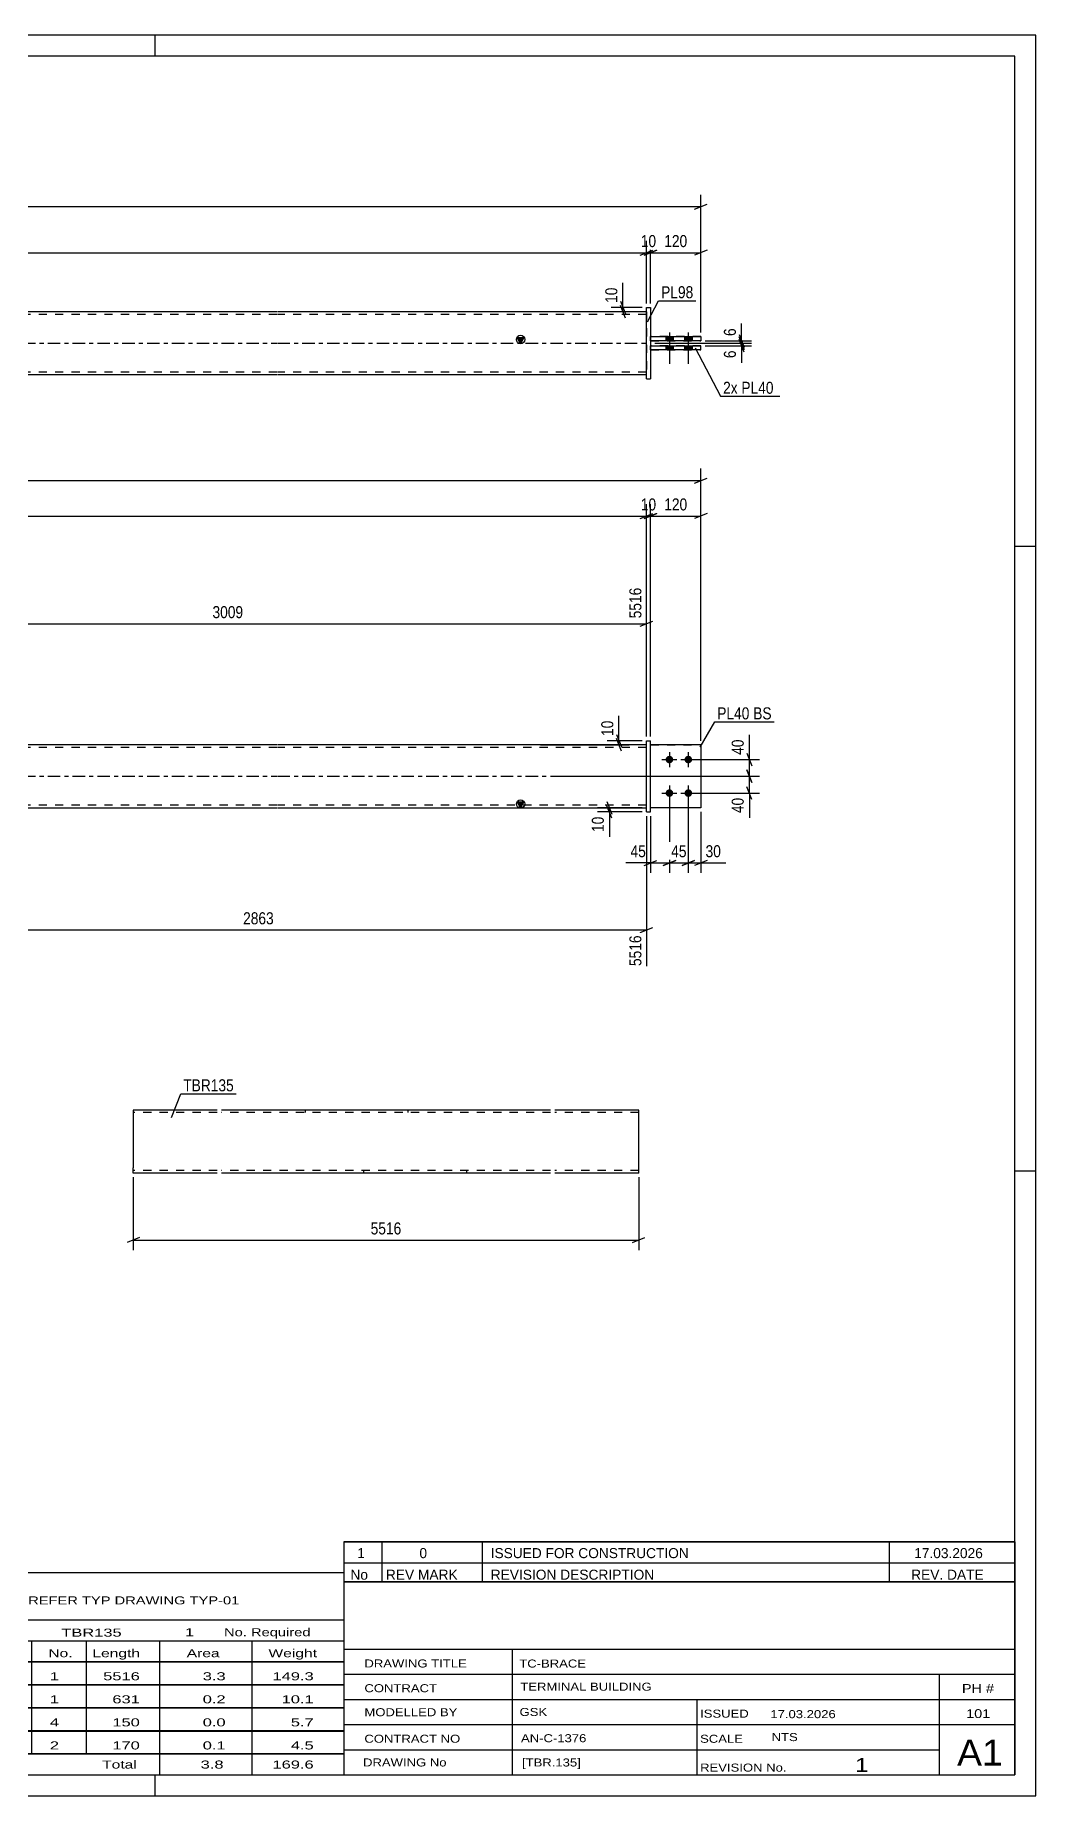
# Model space of a CAD drawing. Header units: millimetres. Extents: x 0 to 594, y 0 to 420.
# Drawn here: x 355.4 to 594, y 0 to 420 of the extents above; entities that cross this region are included whole.
import ezdxf

# ---------------------------------------------------------------- set-up
doc = ezdxf.new("R2010")
doc.units = ezdxf.units.MM
doc.linetypes.add('DXK_LINE_DOT2', pattern=[3.9198, 1.9599, -1.9599])
doc.linetypes.add('DXK_LINE_DOT3', pattern=[5.9187, 2.979, -0.9799, 0.9799, -0.9799])
doc.styles.add('Arial Narrow', font='ARIALN.TTF', dxfattribs={"height": 0.2})

# ---------------------------------------------------------------- blocks, each defined once
blk = doc.blocks.new('Unknown-580575873-1131')
at = {"color": 5, "linetype": 'Continuous'}
for p, q in [((594, 420), (0, 420)), ((384, 415), (384, 420)), ((594, 0), (594, 420)), ((589, 415), (5, 415)), ((589, 5), (589, 415)), ((594, 298), (589, 298)), ((594, 149), (589, 149)), ((5, 5), (589, 5)), ((384, 0), (384, 5)), ((0, 0), (594, 0))]:
    blk.add_line(p, q, dxfattribs=at)
blk = doc.blocks.new('Bolt-580575873-1684 - 1678')
at = {"linetype": 'Continuous'}
for points in [[(506.63, 248.1), (506.82, 248.08), (507, 248.02), (507.16, 247.93), (507.3, 247.8), (507.41, 247.65), (507.49, 247.48), (507.52, 247.3), (507.52, 247.11), (507.49, 246.92), (507.41, 246.75), (507.3, 246.6), (507.16, 246.47), (507, 246.38), (506.82, 246.32), (506.63, 246.3), (506.44, 246.32), (506.26, 246.38), (506.1, 246.47), (505.96, 246.6), (505.85, 246.75), (505.77, 246.92), (505.73, 247.11), (505.73, 247.3), (505.77, 247.48), (505.85, 247.65), (505.96, 247.8), (506.1, 247.93), (506.26, 248.02), (506.44, 248.08)], [(511.13, 248.1), (511.32, 248.08), (511.5, 248.02), (511.66, 247.93), (511.8, 247.8), (511.91, 247.65), (511.99, 247.48), (512.02, 247.3), (512.02, 247.11), (511.99, 246.92), (511.91, 246.75), (511.8, 246.6), (511.66, 246.47), (511.5, 246.38), (511.32, 246.32), (511.13, 246.3), (510.94, 246.32), (510.76, 246.38), (510.6, 246.47), (510.46, 246.6), (510.35, 246.75), (510.27, 246.92), (510.23, 247.11), (510.23, 247.3), (510.27, 247.48), (510.35, 247.65), (510.46, 247.8), (510.6, 247.93), (510.76, 248.02), (510.94, 248.08)], [(506.63, 240.1), (506.82, 240.08), (507, 240.02), (507.16, 239.93), (507.3, 239.8), (507.41, 239.65), (507.49, 239.48), (507.52, 239.3), (507.52, 239.11), (507.49, 238.92), (507.41, 238.75), (507.3, 238.6), (507.16, 238.47), (507, 238.38), (506.82, 238.32), (506.63, 238.3), (506.44, 238.32), (506.26, 238.38), (506.1, 238.47), (505.96, 238.6), (505.85, 238.75), (505.77, 238.92), (505.73, 239.11), (505.73, 239.3), (505.77, 239.48), (505.85, 239.65), (505.96, 239.8), (506.1, 239.93), (506.26, 240.02), (506.44, 240.08)], [(511.13, 240.1), (511.32, 240.08), (511.5, 240.02), (511.66, 239.93), (511.8, 239.8), (511.91, 239.65), (511.99, 239.48), (512.02, 239.3), (512.02, 239.11), (511.99, 238.92), (511.91, 238.75), (511.8, 238.6), (511.66, 238.47), (511.5, 238.38), (511.32, 238.32), (511.13, 238.3), (510.94, 238.32), (510.76, 238.38), (510.6, 238.47), (510.46, 238.6), (510.35, 238.75), (510.27, 238.92), (510.23, 239.11), (510.23, 239.3), (510.27, 239.48), (510.35, 239.65), (510.46, 239.8), (510.6, 239.93), (510.76, 240.02), (510.94, 240.08)]]:
    blk.add_hatch(color=1, dxfattribs=at).paths.add_polyline_path(points)
at = {"color": 1, "linetype": 'Continuous'}
for p, q in [((506.63, 249), (506.63, 245.4)), ((511.13, 249), (511.13, 245.4)), ((504.83, 247.2), (508.43, 247.2)), ((509.33, 247.2), (512.93, 247.2)), ((506.63, 241), (506.63, 237.4)), ((511.13, 241), (511.13, 237.4)), ((504.83, 239.2), (508.43, 239.2)), ((509.33, 239.2), (512.93, 239.2))]:
    blk.add_line(p, q, dxfattribs=at)
blk = doc.blocks.new('Part-580575873-1705 - 1678')
at = {"color": 2, "linetype": 'Continuous'}
for p, q in [((501.13, 251.7), (502.13, 251.7)), ((501.13, 234.7), (501.13, 251.7)), ((502.13, 234.7), (502.13, 251.7)), ((501.13, 234.7), (501.13, 234.7)), ((501.13, 234.7), (502.13, 234.7))]:
    blk.add_line(p, q, dxfattribs=at)
at = {"color": 7, "linetype": 'DXK_LINE_DOT2'}
for p, q in [((501.13, 251.7), (502.13, 251.7)), ((501.13, 234.7), (502.13, 234.7))]:
    blk.add_line(p, q, dxfattribs=at)
blk = doc.blocks.new('Part-580575873-1710 - 1678')
at = {"color": 7, "linetype": 'DXK_LINE_DOT2'}
for p, q in [((502.13, 250.7), (514.13, 250.7)), ((514.13, 250.7), (502.13, 250.7)), ((502.13, 250.7), (502.13, 250.7)), ((502.13, 235.7), (502.13, 250.7)), ((514.13, 250.7), (514.13, 250.7)), ((514.13, 250.7), (514.13, 235.7)), ((514.13, 235.7), (502.13, 235.7)), ((514.13, 235.7), (502.13, 235.7))]:
    blk.add_line(p, q, dxfattribs=at)
blk = doc.blocks.new('Part-580575873-1715 - 1678')
at = {"color": 2, "linetype": 'Continuous'}
for p, q in [((514.13, 250.7), (502.13, 250.7)), ((514.13, 250.7), (514.13, 250.7)), ((514.13, 250.7), (514.13, 235.7)), ((514.13, 235.7), (502.13, 235.7))]:
    blk.add_line(p, q, dxfattribs=at)
at = {"color": 7, "linetype": 'DXK_LINE_DOT2'}
for p, q in [((514.13, 250.7), (502.13, 250.7)), ((502.13, 250.7), (502.13, 250.7)), ((502.13, 235.7), (502.13, 250.7)), ((514.13, 250.7), (514.13, 250.7)), ((514.13, 235.7), (502.13, 235.7))]:
    blk.add_line(p, q, dxfattribs=at)
blk = doc.blocks.new('Part-580575873-1720 - 1678')
at = {"linetype": 'Continuous'}
blk.add_hatch(color=2, dxfattribs=at).paths.add_polyline_path([(471.13, 235.7), (470.33, 237.1), (471.93, 237.1)])
at = {"color": 2, "linetype": 'Continuous'}
for p, q in [((180.71, 250.7), (92.71, 250.7)), ((413.03, 250.7), (180.81, 250.7)), ((501.13, 250.7), (413.13, 250.7)), ((92.71, 235.7), (180.71, 235.7)), ((180.81, 235.7), (413.03, 235.7)), ((413.13, 235.7), (501.13, 235.7)), ((471.13, 235.7), (470.33, 237.1)), ((470.33, 237.1), (471.93, 237.1)), ((471.93, 237.1), (471.13, 235.7))]:
    blk.add_line(p, q, dxfattribs=at)
at = {"color": 7, "linetype": 'DXK_LINE_DOT2'}
for p, q in [((92.71, 250.7), (92.71, 235.7)), ((180.71, 250.1), (92.71, 250.1)), ((413.03, 250.1), (180.81, 250.1)), ((277.65, 250.7), (277.65, 250.1)), ((302.16, 250.7), (302.16, 250.1)), ((501.13, 250.1), (413.13, 250.1)), ((501.13, 235.7), (501.13, 250.7)), ((180.71, 236.3), (92.71, 236.3)), ((413.03, 236.3), (180.81, 236.3)), ((291.67, 235.7), (291.67, 236.3)), ((316.19, 235.7), (316.19, 236.3)), ((501.13, 236.3), (413.13, 236.3))]:
    blk.add_line(p, q, dxfattribs=at)
at = {"color": 7, "linetype": 'DXK_LINE_DOT3'}
for p, q in [((92.71, 243.2), (180.71, 243.2)), ((180.81, 243.2), (413.03, 243.2)), ((413.13, 243.2), (501.13, 243.2))]:
    blk.add_line(p, q, dxfattribs=at)
at = {"color": 2, "linetype": 'Continuous'}
blk.add_circle((471.13, 236.6), 1, dxfattribs=at)
blk = doc.blocks.new('Part-580575873-1396 - 1368')
at = {"color": 7, "linetype": 'DXK_LINE_DOT2'}
for p, q in [((502.13, 347.11), (502.13, 348.12)), ((514.13, 348.12), (502.13, 348.12)), ((502.13, 347.12), (514.13, 347.12)), ((514.13, 348.11), (514.13, 348.12))]:
    blk.add_line(p, q, dxfattribs=at)
at = {"color": 2, "linetype": 'Continuous'}
for p, q in [((502.13, 348.11), (514.13, 348.11)), ((514.13, 347.11), (502.13, 347.11)), ((514.13, 348.12), (514.13, 347.11))]:
    blk.add_line(p, q, dxfattribs=at)
blk = doc.blocks.new('Part-580575873-1401 - 1368')
at = {"color": 7, "linetype": 'DXK_LINE_DOT2'}
for p, q in [((502.13, 344.91), (502.13, 345.92)), ((514.13, 345.92), (502.13, 345.92)), ((502.13, 344.92), (514.13, 344.92))]:
    blk.add_line(p, q, dxfattribs=at)
at = {"color": 2, "linetype": 'Continuous'}
for p, q in [((502.13, 345.91), (514.13, 345.91)), ((514.13, 344.91), (502.13, 344.91)), ((514.13, 344.91), (514.13, 345.92))]:
    blk.add_line(p, q, dxfattribs=at)
blk = doc.blocks.new('Part-580575873-1416 - 1368')
at = {"linetype": 'Continuous'}
blk.add_hatch(color=2, dxfattribs=at).paths.add_polyline_path([(471.13, 346.51), (470.33, 347.91), (471.93, 347.91)])
at = {"color": 2, "linetype": 'Continuous'}
for p, q in [((180.71, 354.01), (92.71, 354.01)), ((413.03, 354.01), (180.81, 354.01)), ((501.13, 354.01), (413.13, 354.01)), ((277.65, 347.21), (302.16, 347.21)), ((277.65, 347.21), (277.65, 347.11)), ((277.65, 345.91), (277.65, 345.81)), ((277.65, 345.81), (277.65, 345.81)), ((302.16, 345.81), (277.65, 345.81)), ((291.67, 347.22), (291.67, 347.11)), ((291.67, 345.82), (291.67, 345.91)), ((302.16, 347.21), (302.16, 345.81)), ((471.13, 346.51), (470.33, 347.91)), ((470.33, 347.91), (471.93, 347.91)), ((471.93, 347.91), (471.13, 346.51)), ((180.71, 339.01), (92.71, 339.01)), ((413.03, 339.01), (180.81, 339.01)), ((501.13, 339.01), (413.13, 339.01))]:
    blk.add_line(p, q, dxfattribs=at)
at = {"color": 7, "linetype": 'DXK_LINE_DOT2'}
for p, q in [((92.71, 354.01), (92.71, 339.01)), ((180.71, 353.41), (92.71, 353.41)), ((413.03, 353.41), (180.81, 353.41)), ((501.13, 353.41), (413.13, 353.41)), ((501.13, 354.01), (501.13, 339.01)), ((302.16, 347.21), (277.65, 347.21)), ((277.65, 345.81), (277.65, 347.11)), ((277.65, 345.81), (302.16, 345.81)), ((291.67, 347.22), (291.67, 347.22)), ((291.67, 347.22), (291.67, 347.22)), ((291.67, 347.22), (316.19, 347.22)), ((291.67, 347.22), (316.19, 347.22)), ((291.67, 347.11), (291.67, 345.82)), ((316.19, 345.82), (291.67, 345.82)), ((291.67, 345.82), (291.67, 345.82)), ((291.67, 345.82), (316.19, 345.82)), ((316.19, 347.22), (316.19, 345.82)), ((180.71, 339.61), (92.71, 339.61)), ((413.03, 339.61), (180.81, 339.61)), ((501.13, 339.61), (413.13, 339.61))]:
    blk.add_line(p, q, dxfattribs=at)
at = {"color": 7, "linetype": 'DXK_LINE_DOT3'}
for p, q in [((92.71, 346.51), (180.71, 346.51)), ((180.81, 346.51), (413.03, 346.51)), ((413.13, 346.51), (501.13, 346.51))]:
    blk.add_line(p, q, dxfattribs=at)
at = {"color": 2, "linetype": 'Continuous'}
blk.add_circle((471.13, 347.41), 1, dxfattribs=at)
blk = doc.blocks.new('Part-580575873-1444 - 1368')
at = {"color": 2, "linetype": 'Continuous'}
for p, q in [((501.13, 355.01), (501.13, 355.02)), ((501.13, 338.01), (501.13, 355.01)), ((501.13, 355.01), (502.13, 355.01)), ((502.13, 355.02), (502.13, 355.01)), ((502.13, 355.01), (502.13, 338.01)), ((501.13, 338.02), (501.13, 338.01)), ((501.13, 338.01), (502.13, 338.01)), ((502.13, 338.02), (502.13, 338.01))]:
    blk.add_line(p, q, dxfattribs=at)
at = {"color": 7, "linetype": 'DXK_LINE_DOT2'}
for p, q in [((501.13, 355.02), (501.13, 355.01)), ((501.13, 355.02), (502.13, 355.02)), ((501.13, 338.02), (502.13, 338.02))]:
    blk.add_line(p, q, dxfattribs=at)
blk = doc.blocks.new('Bolt-580575873-1472 - 1368')
at = {"linetype": 'Continuous'}
for points in [[(507.53, 348.11), (505.73, 348.11), (505.73, 347.11), (507.53, 347.11)], [(507.53, 348.11), (505.73, 348.11), (505.73, 347.11), (507.53, 347.11)], [(507.53, 345.91), (505.73, 345.91), (505.73, 344.91), (507.53, 344.91)], [(507.53, 345.91), (505.73, 345.91), (505.73, 344.91), (507.53, 344.91)], [(512.03, 348.11), (510.23, 348.11), (510.23, 347.11), (512.03, 347.11)], [(512.03, 348.11), (510.23, 348.11), (510.23, 347.11), (512.03, 347.11)], [(512.03, 345.91), (510.23, 345.91), (510.23, 344.91), (512.03, 344.91)], [(512.03, 345.91), (510.23, 345.91), (510.23, 344.91), (512.03, 344.91)]]:
    blk.add_hatch(color=1, dxfattribs=at).paths.add_polyline_path(points)
at = {"color": 1, "linetype": 'Continuous'}
for p, q in [((506.63, 349.11), (506.63, 341.61)), ((506.63, 349.11), (506.63, 341.61)), ((511.13, 349.11), (511.13, 341.61)), ((511.13, 349.11), (511.13, 341.61)), ((505.73, 348.11), (505.73, 347.11)), ((505.73, 348.11), (505.73, 347.11)), ((505.73, 345.91), (505.73, 344.91)), ((505.73, 345.91), (505.73, 344.91)), ((507.53, 348.11), (507.53, 347.11)), ((507.53, 348.11), (507.53, 347.11)), ((507.53, 345.91), (507.53, 344.91)), ((507.53, 345.91), (507.53, 344.91)), ((510.23, 348.11), (510.23, 347.11)), ((510.23, 348.11), (510.23, 347.11)), ((510.23, 345.91), (510.23, 344.91)), ((510.23, 345.91), (510.23, 344.91)), ((512.03, 348.11), (512.03, 347.11)), ((512.03, 348.11), (512.03, 347.11)), ((512.03, 345.91), (512.03, 344.91)), ((512.03, 345.91), (512.03, 344.91))]:
    blk.add_line(p, q, dxfattribs=at)
blk = doc.blocks.new('Part-580575873-2546 - 2538')
at = {"color": 2, "linetype": 'Continuous'}
for p, q in [((398.76, 163.57), (378.76, 163.57)), ((378.76, 163.57), (378.76, 149.77)), ((478.3, 163.57), (399.76, 163.57)), ((499.3, 163.57), (479.3, 163.57)), ((499.3, 148.57), (499.3, 163.57)), ((378.76, 148.92), (378.76, 149.77)), ((378.76, 148.66), (378.76, 148.92)), ((378.76, 148.57), (378.76, 148.66)), ((398.76, 148.57), (378.76, 148.57)), ((478.3, 148.57), (399.76, 148.57)), ((499.3, 148.57), (479.3, 148.57))]:
    blk.add_line(p, q, dxfattribs=at)
at = {"color": 7, "linetype": 'DXK_LINE_DOT2'}
for p, q in [((398.76, 162.97), (378.76, 162.97)), ((478.3, 162.97), (399.76, 162.97)), ((419.76, 163.57), (419.76, 162.97)), ((444.27, 163.57), (444.27, 162.97)), ((499.3, 162.97), (479.3, 162.97)), ((378.76, 149.31), (378.76, 149.77)), ((378.76, 148.92), (378.76, 149.54)), ((378.76, 149.17), (378.76, 149.21)), ((378.76, 149.17), (378.76, 149.21)), ((398.76, 149.17), (378.76, 149.17)), ((378.76, 148.57), (378.76, 148.57)), ((478.3, 149.17), (399.76, 149.17)), ((433.78, 148.57), (433.78, 149.17)), ((458.3, 148.57), (458.3, 149.17)), ((499.3, 149.17), (479.3, 149.17)), ((499.3, 149.17), (499.3, 149.21))]:
    blk.add_line(p, q, dxfattribs=at)
blk = doc.blocks.new('StraightDimension-580575873-2042 - 1678')
at = {"color": 7, "linetype": 'Continuous'}
for p, q in [((501.13, 252.7), (501.13, 308.13)), ((502.13, 252.7), (502.13, 308.13)), ((499.63, 304.68), (502.63, 305.88)), ((503.63, 305.88), (500.63, 304.68)), ((501.13, 305.28), (502.13, 305.28))]:
    blk.add_line(p, q, dxfattribs=at)
at = {"color": 0}
blk.add_wipeout([(504.06, 306.03), (504.06, 310.23), (499.2, 310.23), (499.2, 306.03)], dxfattribs=at)
at = {"color": 3, "style": 'Arial Narrow'}
blk.add_text('10', height=2.863, dxfattribs=at).set_placement((499.8, 306.63))
blk = doc.blocks.new('StraightDimension-580575873-1945 - 1678')
at = {"color": 7, "linetype": 'Continuous'}
for p, q in [((506.63, 238.2), (506.63, 220.15)), ((502.13, 233.7), (502.13, 220.15)), ((500.63, 221.95), (503.63, 223.15)), ((508.13, 223.15), (505.13, 221.95)), ((502.13, 222.55), (506.63, 222.55))]:
    blk.add_line(p, q, dxfattribs=at)
at = {"color": 0}
blk.add_wipeout([(501.6, 223.3), (501.6, 227.5), (496.75, 227.5), (496.75, 223.3)], dxfattribs=at)
at = {"color": 7, "linetype": 'Continuous'}
blk.add_line((502.13, 222.55), (496.22, 222.55), dxfattribs=at)
blk.add_line((502.13, 222.55), (496.22, 222.55), dxfattribs=at)
at = {"color": 3, "style": 'Arial Narrow'}
blk.add_text('45', height=2.863, dxfattribs=at).set_placement((497.35, 223.9))
blk = doc.blocks.new('StraightDimension-580575873-2004 - 1678')
at = {"color": 7, "linetype": 'Continuous'}
for p, q in [((525.09, 244.72), (526.29, 241.72)), ((479.71, 243.22), (528.09, 243.22)), ((526.29, 237.7), (525.09, 240.7)), ((525.69, 239.2), (525.69, 243.22)), ((512.13, 239.2), (528.09, 239.2))]:
    blk.add_line(p, q, dxfattribs=at)
at = {"color": 0}
blk.add_wipeout([(524.94, 238.68), (520.74, 238.68), (520.74, 233.82), (524.94, 233.82)], dxfattribs=at)
at = {"color": 7, "linetype": 'Continuous'}
blk.add_line((525.69, 239.2), (525.69, 233.29), dxfattribs=at)
blk.add_line((525.69, 239.2), (525.69, 233.29), dxfattribs=at)
at = {"color": 3, "style": 'Arial Narrow'}
blk.add_text('40', height=2.863, rotation=90.0002, dxfattribs=at).set_placement((524.34, 234.42))
blk = doc.blocks.new('StraightDimension-580575873-1736 - 1678')
at = {"color": 7, "linetype": 'Continuous'}
for p, q in [((79.71, 251.7), (79.71, 316.6)), ((514.13, 251.7), (514.13, 316.6)), ((81.21, 314.35), (78.21, 313.15)), ((79.71, 313.75), (514.13, 313.75)), ((512.63, 313.15), (515.63, 314.35))]:
    blk.add_line(p, q, dxfattribs=at)
at = {"color": 0}
blk.add_wipeout([(301.17, 314.5), (301.17, 318.7), (292.66, 318.7), (292.66, 314.5)], dxfattribs=at)
at = {"color": 3, "style": 'Arial Narrow'}
blk.add_text('5776', height=2.863, dxfattribs=at).set_placement((293.26, 315.1))
blk = doc.blocks.new('StraightDimension-580575873-2047 - 1678')
at = {"color": 7, "linetype": 'Continuous'}
for p, q in [((91.71, 252.7), (91.71, 308.13)), ((501.13, 252.7), (501.13, 308.13)), ((93.21, 305.88), (90.21, 304.68)), ((91.71, 305.28), (501.13, 305.28)), ((499.63, 304.68), (502.63, 305.88))]:
    blk.add_line(p, q, dxfattribs=at)
at = {"color": 0}
blk.add_wipeout([(300.67, 306.03), (300.67, 310.23), (292.16, 310.23), (292.16, 306.03)], dxfattribs=at)
at = {"color": 3, "style": 'Arial Narrow'}
blk.add_text('5526', height=2.863, dxfattribs=at).set_placement((292.76, 306.63))
blk = doc.blocks.new('StraightDimension-580575873-1798 - 1678')
at = {"color": 7, "linetype": 'Continuous'}
for p, q in [((301.48, 251.7), (301.48, 288.21)), ((501.13, 252.7), (501.13, 288.21)), ((302.98, 280.19), (299.98, 278.99)), ((301.48, 279.59), (501.13, 279.59)), ((499.63, 278.99), (502.63, 280.19))]:
    blk.add_line(p, q, dxfattribs=at)
at = {"color": 0, "linetype": 'Continuous'}
blk.add_wipeout([(500.53, 288.81), (496.33, 288.81), (496.33, 280.29), (500.53, 280.29)], dxfattribs=at)
at = {"color": 0}
blk.add_wipeout([(405.56, 280.34), (405.56, 284.54), (397.05, 284.54), (397.05, 280.34)], dxfattribs=at)
at = {"color": 3, "linetype": 'Continuous', "style": 'Arial Narrow'}
blk.add_text('5516', height=2.863, rotation=90.0002, dxfattribs=at).set_placement((499.93, 280.89))
at = {"color": 3, "style": 'Arial Narrow'}
blk.add_text('3009', height=2.863, dxfattribs=at).set_placement((397.65, 280.94))
blk = doc.blocks.new('StraightDimension-580575873-1955 - 1678')
at = {"color": 7, "linetype": 'Continuous'}
for p, q in [((506.63, 238.2), (506.63, 220.15)), ((511.13, 238.2), (511.13, 220.15)), ((505.13, 221.95), (508.13, 223.15)), ((512.63, 223.15), (509.63, 221.95)), ((506.63, 222.55), (511.13, 222.55))]:
    blk.add_line(p, q, dxfattribs=at)
at = {"color": 0}
blk.add_wipeout([(511.31, 223.3), (511.31, 227.5), (506.45, 227.5), (506.45, 223.3)], dxfattribs=at)
at = {"color": 3, "style": 'Arial Narrow'}
blk.add_text('45', height=2.863, dxfattribs=at).set_placement((507.05, 223.9))
blk = doc.blocks.new('StraightDimension-580575873-1878 - 1678')
at = {"color": 7, "linetype": 'Continuous'}
for p, q in [((316.09, 234.7), (316.09, 197.94)), ((501.13, 233.7), (501.13, 197.94)), ((317.59, 207.15), (314.59, 205.95)), ((316.09, 206.55), (501.13, 206.55)), ((499.63, 205.95), (502.63, 207.15))]:
    blk.add_line(p, q, dxfattribs=at)
at = {"color": 0}
blk.add_wipeout([(412.86, 207.3), (412.86, 211.5), (404.35, 211.5), (404.35, 207.3)], dxfattribs=at)
at = {"color": 0, "linetype": 'Continuous'}
blk.add_wipeout([(500.53, 205.85), (496.33, 205.85), (496.33, 197.34), (500.53, 197.34)], dxfattribs=at)
at = {"color": 3, "style": 'Arial Narrow'}
blk.add_text('2863', height=2.863, dxfattribs=at).set_placement((404.95, 207.9))
at = {"color": 3, "linetype": 'Continuous', "style": 'Arial Narrow'}
blk.add_text('5516', height=2.863, rotation=90.0002, dxfattribs=at).set_placement((499.93, 197.94))
blk = doc.blocks.new('StraightDimension-580575873-1936 - 1678')
at = {"color": 7, "linetype": 'Continuous'}
for p, q in [((500.13, 235.7), (489.48, 235.7)), ((491.73, 237.2), (492.93, 234.2)), ((492.93, 233.2), (491.73, 236.2)), ((492.33, 234.7), (492.33, 235.7)), ((500.13, 234.7), (489.48, 234.7))]:
    blk.add_line(p, q, dxfattribs=at)
at = {"color": 0}
blk.add_wipeout([(491.58, 234.18), (487.38, 234.18), (487.38, 229.32), (491.58, 229.32)], dxfattribs=at)
at = {"color": 7, "linetype": 'Continuous'}
blk.add_line((492.33, 234.7), (492.33, 228.79), dxfattribs=at)
blk.add_line((492.33, 234.7), (492.33, 228.79), dxfattribs=at)
at = {"color": 3, "style": 'Arial Narrow'}
blk.add_text('10', height=2.863, rotation=90.0002, dxfattribs=at).set_placement((490.98, 229.92))
blk = doc.blocks.new('StraightDimension-580575873-1965 - 1678')
at = {"color": 7, "linetype": 'Continuous'}
for p, q in [((511.13, 238.2), (511.13, 220.15)), ((514.13, 234.7), (514.13, 220.15)), ((509.63, 221.95), (512.63, 223.15)), ((515.63, 223.15), (512.63, 221.95)), ((511.13, 222.55), (514.13, 222.55))]:
    blk.add_line(p, q, dxfattribs=at)
at = {"color": 0}
blk.add_wipeout([(519.51, 223.3), (519.51, 227.5), (514.65, 227.5), (514.65, 223.3)], dxfattribs=at)
at = {"color": 7, "linetype": 'Continuous'}
blk.add_line((514.13, 222.55), (520.04, 222.55), dxfattribs=at)
blk.add_line((514.13, 222.55), (520.04, 222.55), dxfattribs=at)
at = {"color": 3, "style": 'Arial Narrow'}
blk.add_text('30', height=2.863, dxfattribs=at).set_placement((515.25, 223.9))
blk = doc.blocks.new('StraightDimension-580575873-2014 - 1678')
at = {"color": 7, "linetype": 'Continuous'}
for p, q in [((525.09, 248.7), (526.29, 245.7)), ((512.13, 247.2), (528.09, 247.2)), ((526.29, 241.72), (525.09, 244.72)), ((525.69, 243.22), (525.69, 247.2)), ((479.71, 243.22), (528.09, 243.22))]:
    blk.add_line(p, q, dxfattribs=at)
at = {"color": 0}
blk.add_wipeout([(524.94, 252.58), (520.74, 252.58), (520.74, 247.73), (524.94, 247.73)], dxfattribs=at)
at = {"color": 7, "linetype": 'Continuous'}
blk.add_line((525.69, 247.2), (525.69, 253.11), dxfattribs=at)
blk.add_line((525.69, 247.2), (525.69, 253.11), dxfattribs=at)
at = {"color": 3, "style": 'Arial Narrow'}
blk.add_text('40', height=2.863, rotation=90.0002, dxfattribs=at).set_placement((524.34, 248.33))
blk = doc.blocks.new('StraightDimension-580575873-2027 - 1678')
at = {"color": 7, "linetype": 'Continuous'}
for p, q in [((493.99, 253.2), (495.19, 250.2)), ((495.19, 249.22), (493.99, 252.22)), ((475.84, 250.72), (496.99, 250.72)), ((500.13, 251.7), (491.74, 251.7)), ((494.59, 250.72), (494.59, 251.7))]:
    blk.add_line(p, q, dxfattribs=at)
at = {"color": 0}
blk.add_wipeout([(493.84, 257.08), (489.64, 257.08), (489.64, 252.23), (493.84, 252.23)], dxfattribs=at)
at = {"color": 7, "linetype": 'Continuous'}
blk.add_line((494.59, 251.7), (494.59, 257.61), dxfattribs=at)
blk.add_line((494.59, 251.7), (494.59, 257.61), dxfattribs=at)
at = {"color": 3, "style": 'Arial Narrow'}
blk.add_text('10', height=2.863, rotation=90.0002, dxfattribs=at).set_placement((493.24, 252.83))
blk = doc.blocks.new('StraightDimension-580575873-2032 - 1678')
at = {"color": 7, "linetype": 'Continuous'}
for p, q in [((502.13, 252.7), (502.13, 308.13)), ((514.13, 251.7), (514.13, 308.13)), ((500.63, 304.68), (503.63, 305.88)), ((502.13, 305.28), (514.13, 305.28)), ((515.63, 305.88), (512.63, 304.68))]:
    blk.add_line(p, q, dxfattribs=at)
at = {"color": 0}
blk.add_wipeout([(511.47, 306.03), (511.47, 310.23), (504.79, 310.23), (504.79, 306.03)], dxfattribs=at)
at = {"color": 3, "style": 'Arial Narrow'}
blk.add_text('120', height=2.863, dxfattribs=at).set_placement((505.39, 306.63))
blk = doc.blocks.new('StraightDimension-580575873-1561 - 1368')
at = {"color": 7, "linetype": 'Continuous'}
for p, q in [((502.13, 356.02), (502.13, 370.96)), ((514.13, 349.11), (514.13, 370.96)), ((500.63, 367.51), (503.63, 368.71)), ((502.13, 368.11), (514.13, 368.11)), ((515.63, 368.71), (512.63, 367.51))]:
    blk.add_line(p, q, dxfattribs=at)
at = {"color": 0}
blk.add_wipeout([(511.47, 368.86), (511.47, 373.06), (504.79, 373.06), (504.79, 368.86)], dxfattribs=at)
at = {"color": 3, "style": 'Arial Narrow'}
blk.add_text('120', height=2.863, dxfattribs=at).set_placement((505.39, 369.46))
blk = doc.blocks.new('StraightDimension-580575873-1571 - 1368')
at = {"color": 7, "linetype": 'Continuous'}
for p, q in [((501.13, 356.02), (501.13, 370.96)), ((502.13, 356.02), (502.13, 370.96)), ((499.63, 367.51), (502.63, 368.71)), ((503.63, 368.71), (500.63, 367.51)), ((501.13, 368.11), (502.13, 368.11))]:
    blk.add_line(p, q, dxfattribs=at)
at = {"color": 0}
blk.add_wipeout([(504.06, 368.86), (504.06, 373.06), (499.2, 373.06), (499.2, 368.86)], dxfattribs=at)
at = {"color": 3, "style": 'Arial Narrow'}
blk.add_text('10', height=2.863, dxfattribs=at).set_placement((499.8, 369.46))
blk = doc.blocks.new('StraightDimension-580575873-1550 - 1368')
at = {"color": 7, "linetype": 'Continuous'}
for p, q in [((81.21, 379.71), (78.21, 378.51)), ((79.71, 349.12), (79.71, 381.96)), ((79.71, 379.11), (514.13, 379.11)), ((512.63, 378.51), (515.63, 379.71)), ((514.13, 349.11), (514.13, 381.96))]:
    blk.add_line(p, q, dxfattribs=at)
at = {"color": 0}
blk.add_wipeout([(301.17, 379.86), (301.17, 384.06), (292.66, 384.06), (292.66, 379.86)], dxfattribs=at)
at = {"color": 3, "style": 'Arial Narrow'}
blk.add_text('5776', height=2.863, dxfattribs=at).set_placement((293.26, 380.46))
blk = doc.blocks.new('StraightDimension-580575873-1581 - 1368')
at = {"color": 7, "linetype": 'Continuous'}
for p, q in [((92.71, 356.01), (92.71, 370.96)), ((501.13, 356.02), (501.13, 370.96)), ((94.21, 368.71), (91.21, 367.51)), ((92.71, 368.11), (501.13, 368.11)), ((499.63, 367.51), (502.63, 368.71))]:
    blk.add_line(p, q, dxfattribs=at)
at = {"color": 0}
blk.add_wipeout([(301.17, 368.86), (301.17, 373.06), (292.66, 373.06), (292.66, 368.86)], dxfattribs=at)
at = {"color": 3, "style": 'Arial Narrow'}
blk.add_text('5516', height=2.863, dxfattribs=at).set_placement((293.26, 369.46))
blk = doc.blocks.new('StraightDimension-580575873-1612 - 1368')
at = {"color": 7, "linetype": 'Continuous'}
for p, q in [((500.13, 355.02), (492.7, 355.02)), ((500.13, 354.01), (492.7, 354.01)), ((494.95, 356.52), (496.15, 353.52)), ((496.15, 352.51), (494.95, 355.51)), ((495.55, 354.01), (495.55, 355.02))]:
    blk.add_line(p, q, dxfattribs=at)
at = {"color": 0}
blk.add_wipeout([(494.8, 360.4), (490.6, 360.4), (490.6, 355.54), (494.8, 355.54)], dxfattribs=at)
at = {"color": 7, "linetype": 'Continuous'}
blk.add_line((495.55, 355.02), (495.55, 360.92), dxfattribs=at)
blk.add_line((495.55, 355.02), (495.55, 360.92), dxfattribs=at)
at = {"color": 3, "style": 'Arial Narrow'}
blk.add_text('10', height=2.863, rotation=90.0002, dxfattribs=at).set_placement((494.2, 356.14))
blk = doc.blocks.new('StraightDimension-580575873-1623 - 1368')
at = {"color": 7, "linetype": 'Continuous'}
for p, q in [((523.23, 348.61), (524.43, 345.61)), ((503.13, 346.51), (526.23, 346.51)), ((515.13, 347.11), (526.23, 347.11)), ((524.43, 345.01), (523.23, 348.01)), ((523.83, 346.51), (523.83, 347.11))]:
    blk.add_line(p, q, dxfattribs=at)
at = {"color": 0}
blk.add_wipeout([(523.08, 350.67), (518.88, 350.67), (518.88, 347.64), (523.08, 347.64)], dxfattribs=at)
at = {"color": 7, "linetype": 'Continuous'}
blk.add_line((523.83, 347.11), (523.83, 351.19), dxfattribs=at)
blk.add_line((523.83, 347.11), (523.83, 351.19), dxfattribs=at)
at = {"color": 3, "style": 'Arial Narrow'}
blk.add_text('6', height=2.86, rotation=90.0002, dxfattribs=at).set_placement((522.48, 348.24))
blk = doc.blocks.new('StraightDimension-580575873-1632 - 1368')
at = {"color": 7, "linetype": 'Continuous'}
for p, q in [((503.13, 346.51), (526.23, 346.51)), ((515.13, 345.91), (526.23, 345.91)), ((523.23, 348.01), (524.43, 345.01)), ((524.43, 344.41), (523.23, 347.41)), ((523.83, 345.91), (523.83, 346.51))]:
    blk.add_line(p, q, dxfattribs=at)
at = {"color": 0}
blk.add_wipeout([(523.08, 345.39), (518.88, 345.39), (518.88, 342.36), (523.08, 342.36)], dxfattribs=at)
at = {"color": 7, "linetype": 'Continuous'}
blk.add_line((523.83, 345.91), (523.83, 341.84), dxfattribs=at)
blk.add_line((523.83, 345.91), (523.83, 341.84), dxfattribs=at)
at = {"color": 3, "style": 'Arial Narrow'}
blk.add_text('6', height=2.86, rotation=90.0002, dxfattribs=at).set_placement((522.48, 342.96))
blk = doc.blocks.new('StraightDimension-580575873-2552 - 2538')
at = {"color": 7, "linetype": 'Continuous'}
for p, q in [((378.76, 147.57), (378.76, 130.17)), ((499.3, 147.57), (499.3, 130.17)), ((380.26, 133.17), (377.26, 131.97)), ((378.76, 132.57), (499.3, 132.57)), ((497.8, 131.97), (500.8, 133.17))]:
    blk.add_line(p, q, dxfattribs=at)
at = {"color": 0}
blk.add_wipeout([(443.29, 133.32), (443.29, 137.52), (434.77, 137.52), (434.77, 133.32)], dxfattribs=at)
at = {"color": 3, "style": 'Arial Narrow'}
blk.add_text('5516', height=2.863, dxfattribs=at).set_placement((435.37, 133.92))
blk = doc.blocks.new('Unknown-580575873-4457')
at = {"color": 7, "linetype": 'Continuous'}
for p, q in [((429, 51.05), (429, 5)), ((429, 51.05), (589, 51.05)), ((589, 51), (589, 5)), ((429, 35), (589, 35)), ((469.14, 35), (469.14, 5)), ((429, 29), (589, 29)), ((571, 5.05), (571, 29.05)), ((429, 23), (589, 23)), ((513.14, 23), (513.14, 5)), ((429, 17), (589, 17)), ((429, 11), (571, 11)), ((429, 5), (589, 5))]:
    blk.add_line(p, q, dxfattribs=at)
at = {"color": 7, "style": 'Arial Narrow'}
for s, height, width, p in [('DRAWING TITLE', 1.9089, 1.425378, (433.88, 30.61)), ('TC-BRACE', 1.909, 1.425378, (470.81, 30.59)), ('CONTRACT', 1.909, 1.425378, (433.88, 24.71)), ('TERMINAL BUILDING', 1.9089, 1.425378, (471.06, 25.07)), ('MODELLED BY', 1.9089, 1.425378, (433.88, 18.98)), ('GSK', 1.909, 1.425378, (470.88, 19.04)), ('ISSUED', 1.909, 1.425378, (513.94, 18.64)), ('17.03.2026', 1.909, 1.425378, (530.69, 18.52)), ('CONTRACT NO', 1.9089, 1.425378, (433.88, 12.66)), ('AN-C-1376', 1.909, 1.425378, (471.23, 12.78)), ('SCALE', 1.909, 1.425378, (513.94, 12.65)), ('A1', 6.204, 1.25, (575.24, 7.2)), ('DRAWING No', 1.909, 1.425378, (433.56, 7)), ('[TBR.135]', 1.909, 1.425378, (471.46, 6.99)), ('1', 3.34, 1.5, (550.91, 5.68)), ('REVISION No.', 1.9089, 1.425378, (513.94, 5.77))]:
    blk.add_text(s, height=height, dxfattribs=dict(at, width=width)).set_placement(p)
at = {"color": 7, "linetype": 'Continuous', "style": 'Arial Narrow'}
for s, height, width, p in [('PH #', 2.1, 1.42538, (576.4, 24.55)), ('101', 2.1, 1.42538, (577.41, 18.55)), ('NTS', 1.909, 1.425378, (531, 13.05))]:
    blk.add_text(s, height=height, dxfattribs=dict(at, width=width)).set_placement(p)
blk = doc.blocks.new('Unknown-580575873-4458')
at = {"color": 7, "linetype": 'Continuous'}
for p, q in [((429, 60.55), (589, 60.55)), ((589, 60.55), (429, 60.55)), ((429, 60.55), (429, 55.55)), ((438, 60.55), (438, 55.55)), ((462, 60.55), (462, 55.55)), ((559, 60.55), (559, 55.55)), ((589, 60.55), (589, 55.55)), ((429, 55.55), (589, 55.55)), ((429, 55.55), (429, 51.05)), ((429, 55.55), (589, 55.55)), ((438, 55.55), (438, 51.05)), ((462, 55.55), (462, 51.05)), ((559, 55.55), (559, 51.05)), ((589, 55.55), (589, 51.05)), ((589, 51.05), (429, 51.05))]:
    blk.add_line(p, q, dxfattribs=at)
at = {"color": 7, "linetype": 'Continuous', "style": 'Arial Narrow'}
for s, height, width, p in [('1', 2.39, 1.196471, (432.16, 56.7)), ('0', 2.39, 1.196471, (447, 56.7)), ('ISSUED FOR CONSTRUCTION', 2.3861, 1.196471, (464, 56.7)), ('17.03.2026', 2.386, 1.196471, (565, 56.7)), ('No', 2.386, 1.2, (430.54, 51.55)), ('REV MARK', 2.386, 1.2, (439, 51.55)), ('REVISION DESCRIPTION', 2.3861, 1.2, (464, 51.55)), ('REV. DATE', 2.386, 1.2, (564.28, 51.55))]:
    blk.add_text(s, height=height, dxfattribs=dict(at, width=width)).set_placement(p)
blk = doc.blocks.new('Unknown-580575873-4459')
at = {"color": 7, "linetype": 'Continuous'}
for p, q in [((269, 53.25), (429, 53.25)), ((269, 42), (269, 53.25)), ((429, 53.25), (429, 42)), ((269, 42), (429, 42)), ((269, 42), (269, 37)), ((429, 42), (429, 37)), ((269, 37), (429, 37)), ((269, 37), (269, 32)), ((293, 37), (293, 32)), ((328.5, 37), (328.5, 32)), ((354.5, 37), (354.5, 32)), ((367.5, 37), (367.5, 32)), ((385, 37), (385, 32)), ((407, 37), (407, 32)), ((429, 37), (429, 32)), ((269, 32), (429, 32)), ((269, 31.95), (269, 26.55)), ((269, 31.95), (429, 31.95)), ((293, 32), (293, 26.5)), ((328.5, 32), (328.5, 26.5)), ((354.5, 32), (354.5, 26.5)), ((367.5, 32), (367.5, 26.5)), ((385, 32), (385, 26.5)), ((407, 32), (407, 26.5)), ((429, 31.95), (429, 26.55)), ((269, 26.55), (429, 26.55)), ((269, 26.45), (269, 21.05)), ((269, 26.45), (429, 26.45)), ((293, 26.5), (293, 21)), ((328.5, 26.5), (328.5, 21)), ((354.5, 26.5), (354.5, 21)), ((367.5, 26.5), (367.5, 21)), ((385, 26.5), (385, 21)), ((407, 26.5), (407, 21)), ((429, 26.45), (429, 21.05)), ((269, 21.05), (429, 21.05)), ((293, 21), (293, 15.5)), ((328.5, 21), (328.5, 15.5)), ((354.5, 21), (354.5, 15.5)), ((367.5, 21), (367.5, 15.5)), ((385, 21), (385, 15.5)), ((407, 21), (407, 15.5)), ((269, 20.95), (269, 15.55)), ((269, 20.95), (429, 20.95)), ((429, 20.95), (429, 15.55)), ((269, 15.55), (429, 15.55)), ((269, 15.45), (269, 10.05)), ((269, 15.45), (429, 15.45)), ((293, 15.5), (293, 10)), ((328.5, 15.5), (328.5, 10)), ((354.5, 15.5), (354.5, 10)), ((367.5, 15.5), (367.5, 10)), ((385, 15.5), (385, 10)), ((407, 15.5), (407, 10)), ((429, 15.45), (429, 10.05)), ((269, 10.05), (429, 10.05)), ((269, 10), (429, 10)), ((269, 10), (269, 5)), ((385, 10), (385, 5)), ((407, 10), (407, 5)), ((429, 10), (429, 5)), ((269, 5), (429, 5))]:
    blk.add_line(p, q, dxfattribs=at)
at = {"color": 7, "style": 'Arial Narrow'}
for s, height, width, p in [('GENERAL NOTES & WELD DETAILS :', 2.8633, 1.4, (270.15, 45.56)), ('REFER TYP DRAWING TYP-01', 1.9089, 1.6, (353.7, 45.66)), ("MATERIAL LIST FOR ASSEMBLY MK'D", 1.9089, 1.6, (270.15, 38.06)), ('TBR135', 1.909, 1.794707, (361.59, 37.97)), ('1', 1.91, 1.794707, (391.08, 38.06)), ('No. Required', 1.9089, 1.6, (400.41, 38.06)), ('Mark', 1.909, 1.7, (270.34, 33)), ('Profile', 1.909, 1.7, (303.41, 33)), ('Material', 1.909, 1.7, (333.54, 33.06)), ('No.', 1.909, 1.7, (358.5, 33.06)), ('Length', 1.909, 1.7, (369, 33.06)), ('Area', 1.909, 1.7, (391.5, 33.06)), ('Weight', 1.909, 1.7, (411, 33.06))]:
    blk.add_text(s, height=height, dxfattribs=dict(at, width=width)).set_placement(p)
at = {"color": 7, "linetype": 'Continuous', "style": 'Arial Narrow'}
for s, height, width, p in [('TBR135', 1.909, 1.794707, (270.5, 27.56)), ('SHS150*6', 1.909, 1.794707, (295, 27.56)), ('E350', 1.909, 1.794707, (334.74, 27.56)), ('1', 1.91, 1.794707, (358.86, 27.56)), ('5516', 1.909, 1.794707, (371.58, 27.56)), ('3.3', 1.909, 1.794707, (395.32, 27.56)), ('149.3', 1.909, 1.794707, (411.96, 27.56)), ('PL301', 1.909, 1.794707, (270.5, 22.06)), ('PL12*170', 1.909, 1.794707, (295, 22.06)), ('E350', 1.909, 1.794707, (334.74, 22.06)), ('1', 1.91, 1.794707, (358.86, 22.06)), ('631', 1.909, 1.794707, (373.77, 22.06)), ('0.2', 1.909, 1.794707, (395.32, 22.06)), ('10.1', 1.909, 1.794707, (414.14, 22.06)), ('PL40', 1.909, 1.794707, (270.5, 16.56)), ('PL10*120', 1.909, 1.794707, (295, 16.56)), ('E350', 1.909, 1.794707, (334.74, 16.56)), ('4', 1.91, 1.794707, (358.86, 16.56)), ('150', 1.909, 1.794707, (373.77, 16.56)), ('0.0', 1.909, 1.794707, (395.32, 16.56)), ('5.7', 1.909, 1.794707, (416.33, 16.56)), ('PL98', 1.909, 1.794707, (270.5, 11.06)), ('PL10*170', 1.909, 1.794707, (295, 11.06)), ('E350', 1.909, 1.794707, (334.74, 11.06)), ('2', 1.91, 1.794707, (358.86, 11.06)), ('170', 1.909, 1.794707, (373.77, 11.06)), ('0.1', 1.909, 1.794707, (395.32, 11.06)), ('4.5', 1.909, 1.794707, (416.33, 11.06)), ('Total', 1.909, 1.7, (371.33, 6.5)), ('3.8', 1.909, 1.794707, (394.83, 6.5)), ('169.6', 1.909, 1.794707, (411.96, 6.5))]:
    blk.add_text(s, height=height, dxfattribs=dict(at, width=width)).set_placement(p)
blk = doc.blocks.new('MarkSet-580575873-2078 - 1678')
at = {"color": 0}
blk.add_wipeout([(525.71, 256.79), (525.71, 259.79), (518.03, 259.79), (518.03, 256.79)], dxfattribs=at)
blk.add_wipeout([(525.71, 256.79), (525.71, 259.79), (518.03, 259.79), (518.03, 256.79)], dxfattribs=at)
at = {"color": 30, "linetype": 'Continuous'}
blk.add_line((513.93, 250.12), (517.43, 256.19), dxfattribs=at)
at = {"color": 0}
blk.add_wipeout([(530.99, 256.79), (530.99, 259.79), (526.61, 259.79), (526.61, 256.79)], dxfattribs=at)
blk.add_wipeout([(530.99, 256.79), (530.99, 259.79), (526.61, 259.79), (526.61, 256.79)], dxfattribs=at)
at = {"color": 30, "linetype": 'Continuous'}
blk.add_line((517.43, 256.19), (531.59, 256.19), dxfattribs=at)
at = {"color": 3, "style": 'Arial Narrow'}
for s, p in [('PL40', (518.03, 256.79)), ('BS', (526.61, 256.79))]:
    blk.add_text(s, height=2.863, dxfattribs=at).set_placement(p)
blk = doc.blocks.new('Mark-580575873-1440 - 1368')
at = {"color": 0}
blk.add_wipeout([(512.32, 357.26), (512.32, 360.26), (504.65, 360.26), (504.65, 357.26)], dxfattribs=at)
blk.add_wipeout([(512.32, 357.26), (512.32, 360.26), (504.65, 360.26), (504.65, 357.26)], dxfattribs=at)
at = {"color": 30, "linetype": 'Continuous'}
for p, q in [((501.36, 351.59), (504.05, 356.66)), ((504.05, 356.66), (512.92, 356.66))]:
    blk.add_line(p, q, dxfattribs=at)
at = {"color": 3, "style": 'Arial Narrow'}
blk.add_text('PL98', height=2.863, dxfattribs=at).set_placement((504.65, 357.26))
blk = doc.blocks.new('MarkSet-580575873-1663 - 1368')
at = {"color": 0}
blk.add_wipeout([(522.89, 334.46), (522.89, 337.46), (519.42, 337.46), (519.42, 334.46)], dxfattribs=at)
blk.add_wipeout([(522.89, 334.46), (522.89, 337.46), (519.42, 337.46), (519.42, 334.46)], dxfattribs=at)
at = {"color": 30, "linetype": 'Continuous'}
blk.add_line((512.78, 345.43), (518.82, 333.86), dxfattribs=at)
at = {"color": 0}
blk.add_wipeout([(531.47, 334.46), (531.47, 337.46), (523.79, 337.46), (523.79, 334.46)], dxfattribs=at)
blk.add_wipeout([(531.47, 334.46), (531.47, 337.46), (523.79, 337.46), (523.79, 334.46)], dxfattribs=at)
at = {"color": 30, "linetype": 'Continuous'}
blk.add_line((518.82, 333.86), (532.97, 333.86), dxfattribs=at)
at = {"color": 3, "style": 'Arial Narrow'}
for s, p in [('2x', (519.42, 334.46)), ('PL40', (523.79, 334.46))]:
    blk.add_text(s, height=2.863, dxfattribs=at).set_placement(p)
blk = doc.blocks.new('Mark-580575873-2542 - 2538')
at = {"color": 0}
blk.add_wipeout([(402.73, 168.06), (402.73, 171.06), (390.68, 171.06), (390.68, 168.06)], dxfattribs=at)
blk.add_wipeout([(402.73, 168.06), (402.73, 171.06), (390.68, 171.06), (390.68, 168.06)], dxfattribs=at)
at = {"color": 30, "linetype": 'Continuous'}
for p, q in [((387.85, 161.81), (390.08, 167.46)), ((390.08, 167.46), (403.33, 167.46))]:
    blk.add_line(p, q, dxfattribs=at)
at = {"color": 3, "style": 'Arial Narrow'}
blk.add_text('TBR135', height=2.863, dxfattribs=at).set_placement((390.68, 168.06))

msp = doc.modelspace()

# ---------------------------------------------------------------- block references
for name in ['Unknown-580575873-1131', 'Part-580575873-1416 - 1368', 'Part-580575873-1444 - 1368', 'Bolt-580575873-1472 - 1368', 'Part-580575873-1396 - 1368', 'Part-580575873-1401 - 1368', 'Part-580575873-1720 - 1678', 'Part-580575873-1705 - 1678', 'Part-580575873-1710 - 1678', 'Part-580575873-1715 - 1678', 'Bolt-580575873-1684 - 1678', 'Part-580575873-2546 - 2538', 'Unknown-580575873-4458', 'Unknown-580575873-4459', 'Unknown-580575873-4457']:
    msp.add_blockref(name, (0, 0))

# ---------------------------------------------------------------- next in the draw order: block references
for name in ['StraightDimension-580575873-1561 - 1368', 'StraightDimension-580575873-2042 - 1678', 'StraightDimension-580575873-1945 - 1678', 'Mark-580575873-2542 - 2538', 'StraightDimension-580575873-2552 - 2538']:
    msp.add_blockref(name, (0, 0))

# ---------------------------------------------------------------- next in the draw order: block references
for name in ['StraightDimension-580575873-1571 - 1368', 'StraightDimension-580575873-1736 - 1678', 'StraightDimension-580575873-2004 - 1678']:
    msp.add_blockref(name, (0, 0))

# ---------------------------------------------------------------- next in the draw order: block references
for name in ['StraightDimension-580575873-1550 - 1368', 'StraightDimension-580575873-2047 - 1678', 'StraightDimension-580575873-1955 - 1678', 'StraightDimension-580575873-1878 - 1678']:
    msp.add_blockref(name, (0, 0))

# ---------------------------------------------------------------- next in the draw order: block references
for name in ['StraightDimension-580575873-1581 - 1368', 'StraightDimension-580575873-1623 - 1368', 'StraightDimension-580575873-1798 - 1678', 'StraightDimension-580575873-1936 - 1678', 'StraightDimension-580575873-1965 - 1678']:
    msp.add_blockref(name, (0, 0))

# ---------------------------------------------------------------- next in the draw order: block references
for name in ['StraightDimension-580575873-1612 - 1368', 'StraightDimension-580575873-1632 - 1368', 'StraightDimension-580575873-2014 - 1678']:
    msp.add_blockref(name, (0, 0))

# ---------------------------------------------------------------- next in the draw order: block references
for name in ['Mark-580575873-1440 - 1368', 'MarkSet-580575873-1663 - 1368', 'StraightDimension-580575873-2027 - 1678']:
    msp.add_blockref(name, (0, 0))

# ---------------------------------------------------------------- next in the draw order: block references
msp.add_blockref('StraightDimension-580575873-2032 - 1678', (0, 0))

# ---------------------------------------------------------------- next in the draw order: block references
msp.add_blockref('MarkSet-580575873-2078 - 1678', (0, 0))

doc.saveas('drawing.dxf')
